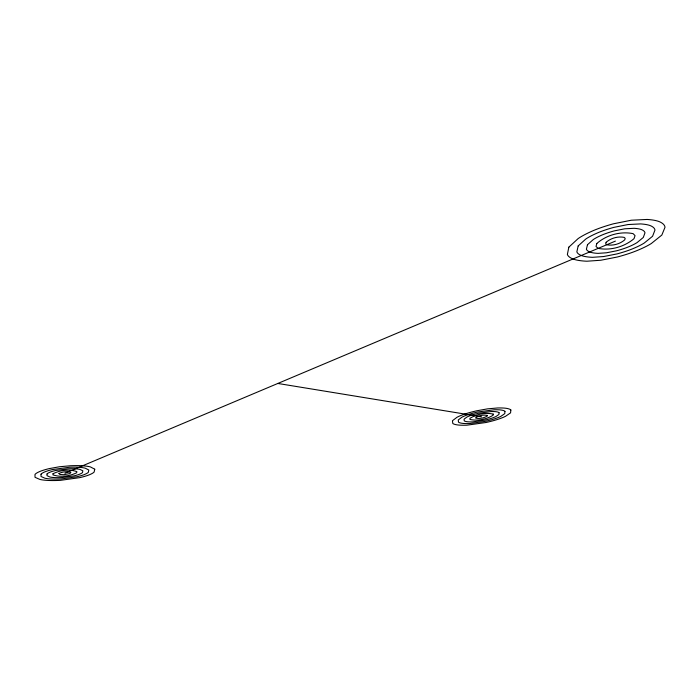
<?xml version="1.0" encoding="UTF-8"?>
<svg xmlns="http://www.w3.org/2000/svg" width="700" height="700" viewBox="0 0 700 700"><rect width="100%" height="100%" fill="white"/><g stroke="black" fill="none" stroke-linecap="round" stroke-linejoin="round"><path stroke-width="1.05" d="M64.907 473.244L615.414 241.098M277.821 383.46L481.539 416.789M487.358 415.441L487.349 416.001C484.015 418.066 479.579 418.994 475.738 418.127L475.729 417.576C479.045 415.485 483.516 414.558 487.358 415.441M41.038 474.198L40.994 476.481L44.844 478.196A47.653 6.309 -7.2 0 0 51.222 479.01A32.218 4.244 -7.1 0 0 61.206 478.975L76.991 476.752A30.398 3.99 -7 0 0 84.507 474.495A47.906 6.309 -7 0 0 88.331 472.308L88.786 470.006L85.304 468.204A48.195 6.379 -7 0 0 79.004 467.294A30.852 4.112 -7 0 0 69.37 467.276L52.325 469.577A30.791 4.112 -7.1 0 0 44.678 471.94A47.941 6.388 -7.2 0 0 41.038 474.198M493.202 414.094L493.159 415.214C486.491 419.326 477.645 421.181 469.971 419.466L469.91 418.364C476.551 414.164 485.529 412.3 493.202 414.094M47.049 473.961L46.979 475.668L49.831 476.971A35.788 4.734 -7.1 0 0 54.609 477.584A24.211 3.194 -7.1 0 0 62.116 477.558L74.016 475.886A22.829 3.001 -7 0 0 79.66 474.189A35.928 4.734 -7 0 0 82.521 472.535L82.819 470.811L80.168 469.472A36.085 4.777 -7 0 0 75.442 468.799A23.091 3.071 -7 0 0 68.233 468.79L55.519 470.514A23.056 3.071 -7.1 0 0 49.796 472.273A35.945 4.777 -7.1 0 0 47.049 473.961M499.065 412.738L498.96 414.426L496.02 416.483A35.07 4.655 -8.7 0 1 491.251 418.381A22.312 2.949 -8.7 0 1 484.286 420.245L472.614 421.881A23.704 3.133 -8.8 0 1 466.874 421.68A35.079 4.638 -8.8 0 1 464.214 420.796L464.091 419.151L466.847 417.095A35.236 4.681 -8.8 0 1 471.59 415.161A22.566 3.01 -8.8 0 1 478.713 413.227L491.076 411.547A22.566 3.01 -8.7 0 1 496.528 411.784A35.227 4.699 -8.7 0 1 499.065 412.738M53.034 473.716L52.955 474.863C60.471 477.523 69.589 476.201 76.676 472.771L76.851 471.625C69.353 468.869 60.113 470.216 53.034 473.716M504.954 411.373L504.761 413.639L500.806 416.386A46.734 6.204 -8.7 0 1 494.445 418.898A29.706 3.92 -8.7 0 1 485.179 421.374L469.7 423.553A31.561 4.156 -8.8 0 1 462.052 423.29A46.742 6.169 -8.9 0 1 458.491 422.118L458.273 419.939L461.912 417.2A47.023 6.247 -8.9 0 1 468.221 414.61A30.144 4.025 -8.8 0 1 477.741 412.011L494.314 409.771A30.144 4.034 -8.7 0 1 501.594 410.095A47.005 6.274 -8.7 0 1 504.954 411.373M58.984 473.48L59.859 474.486L63.971 474.696L69.869 473.559L70.884 472.43C67.13 471.065 62.527 471.739 58.984 473.48M510.86 410.007L510.562 412.851L505.566 416.281A58.38 7.752 -8.6 0 1 497.604 419.414A37.065 4.883 -8.7 0 1 486.071 422.494L466.812 425.197A39.384 5.18 -8.8 0 1 457.275 424.891A58.406 7.7 -8.9 0 1 452.786 423.439L452.454 420.726L456.942 417.305A58.835 7.814 -8.9 0 1 464.826 414.05A37.756 5.049 -8.8 0 1 476.77 410.786L487.585 408.852L497.586 407.969A37.756 5.066 -8.7 0 1 506.704 408.389A58.809 7.866 -8.7 0 1 510.86 410.007M568.837 247.161L567.376 254.459A94.885 19.574 -10.4 0 0 573.011 258.974A63.674 13.107 -10.2 0 0 586.898 261.223L600.819 260.243L617.347 257.005A59.789 12.39 -10 0 0 636.86 250.635A94.447 19.854 -9.8 0 0 651.324 243.513L661.841 235.051L665 227.299A95.594 20.317 -9.9 0 0 660.371 222.136A61.635 13.134 -10.1 0 0 647.15 219.441L631.312 220.22L613.314 223.825A61.749 13.055 -10.3 0 0 592.576 230.93A96.049 20.029 -10.5 0 0 578.139 238.586L568.837 247.161M94.754 469.201L94.124 472.071A59.894 7.875 -7 0 1 89.311 474.81A37.931 4.97 -7 0 1 79.931 477.61L60.305 480.366A40.197 5.285 -7.1 0 1 47.863 480.427A59.5 7.875 -7.2 0 1 39.874 479.43L35.009 477.295L35 474.442A59.938 7.998 -7.2 0 1 39.524 471.616A38.553 5.163 -7.1 0 1 49.096 468.641L59.439 466.76L70.507 465.745A38.657 5.154 -7 0 1 82.591 465.78A60.34 7.989 -6.9 0 1 90.449 466.935L94.754 469.201M578.165 245.945L576.861 251.825A75.924 15.706 -10.4 0 0 581.298 255.483A51.056 10.544 -10.2 0 0 592.428 257.32L603.645 256.541L616.971 253.925A47.976 9.958 -10 0 0 632.678 248.771A75.644 15.881 -9.9 0 0 644.245 243.031L652.575 236.259L654.955 230.09A76.379 16.179 -9.9 0 0 651.166 226.013A49.157 10.43 -10.1 0 0 640.596 223.912L628.023 224.543L613.751 227.395A49.227 10.386 -10.3 0 0 597.258 233.021A76.668 15.995 -10.4 0 0 585.707 239.094L578.165 245.945M587.484 244.729L586.407 249.165A56.962 11.821 -10.3 0 0 589.68 251.947A38.386 7.954 -10.2 0 0 598.036 253.365L606.515 252.779L616.595 250.793A36.085 7.508 -10 0 0 628.442 246.89A56.805 11.917 -10 0 0 637.122 242.55L643.291 237.466L644.971 232.873A57.216 12.084 -10 0 0 642.066 229.854A36.75 7.77 -10.1 0 0 634.148 228.314L624.785 228.795L614.171 230.904A36.794 7.744 -10.3 0 0 601.886 235.078A57.383 11.979 -10.3 0 0 593.215 239.601L587.484 244.729M596.803 243.521L596.015 246.487L598.159 248.369C610.558 250.81 624.426 246.82 634.008 238.674L635.058 235.629L633.08 233.642C620.559 231.07 606.322 235.034 596.803 243.521M606.113 242.305L605.684 243.801L606.734 244.755C612.946 245.998 619.929 243.994 624.715 239.881L625.205 238.368L624.19 237.388C617.951 236.127 610.881 238.105 606.113 242.305"/></g></svg>
